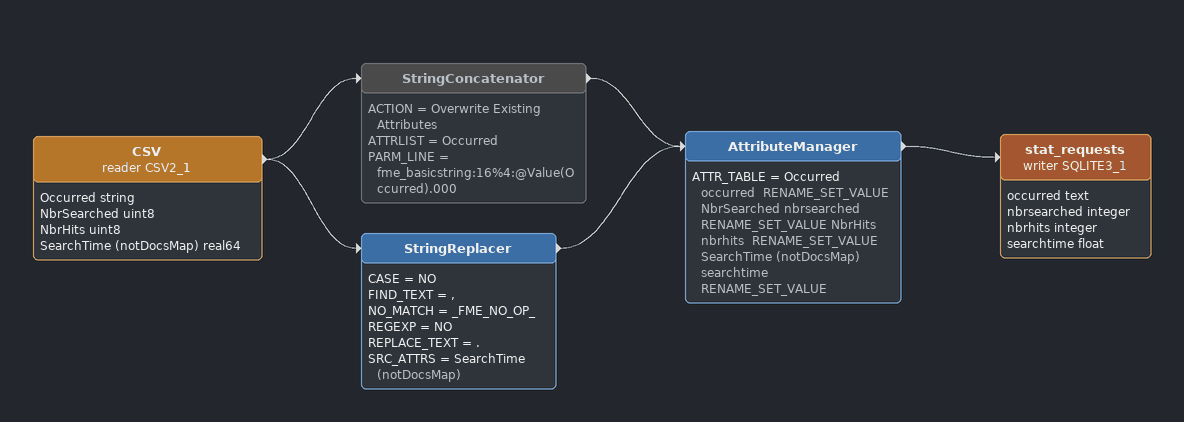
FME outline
CSV (reader CSV2_1)
    attributes: Occurred string, NbrSearched uint8, NbrHits uint8, SearchTime (notDocsMap) real64
    -> StringConcatenator
    -> StringReplacer
StringConcatenator [off]
    ACTION = Overwrite Existing Attributes
    ATTRLIST = Occurred
    PARM_LINE = fme_basicstring:16%4:@Value(Occurred).000
    -> AttributeManager
StringReplacer
    CASE = NO
    FIND_TEXT = ,
    NO_MATCH = _FME_NO_OP_
    REGEXP = NO
    REPLACE_TEXT = .
    SRC_ATTRS = SearchTime (notDocsMap)
    -> AttributeManager
AttributeManager
    ATTR_TABLE = Occurred occurred  RENAME_SET_VALUE NbrSearched nbrsearched  RENAME_SET_VALUE NbrHits nbrhits  RENAME_SET_VALUE SearchTime (notDocsMap) searchtime  RENAME_SET_VALUE
    -> stat_requests (writer SQLITE3_1)
stat_requests (writer SQLITE3_1)
    attributes: occurred text, nbrsearched integer, nbrhits integer, searchtime float
